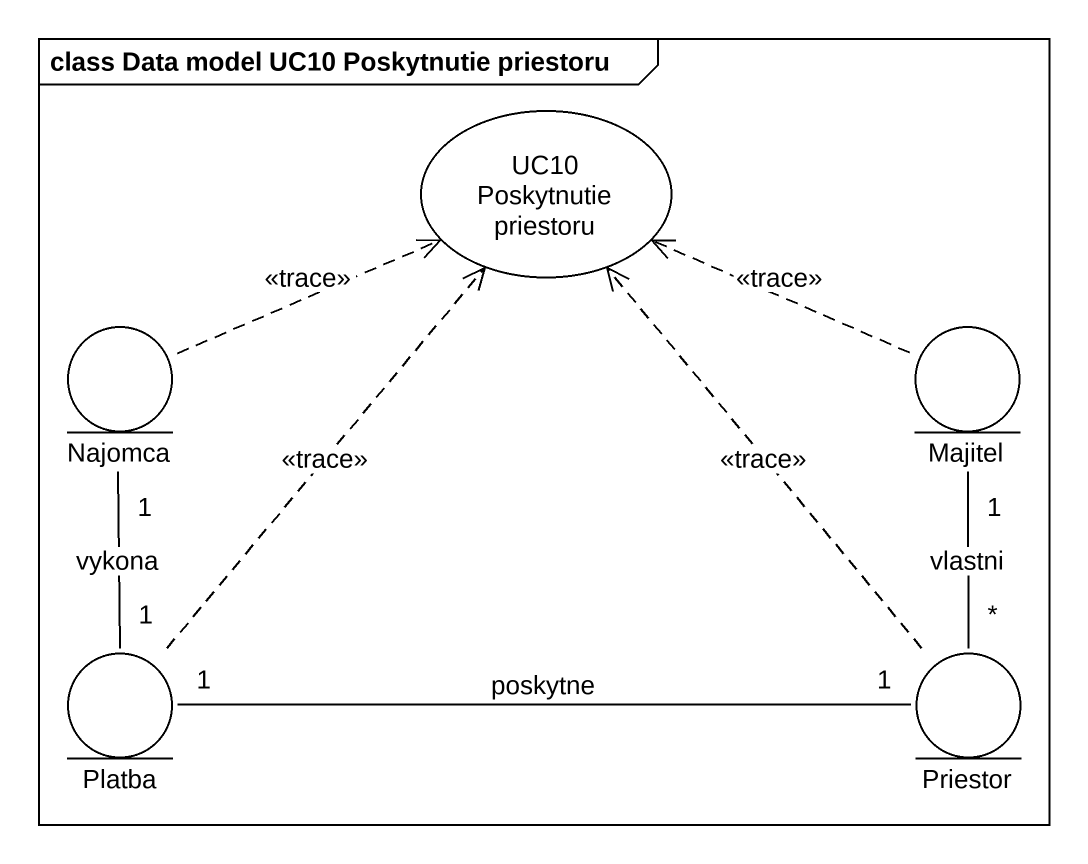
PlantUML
@startuml
mainframe class Data model UC10 Poskytnutie priestoru
usecase "UC10 Poskytnutie priestoru" as UC10_Poskytnutie_priestoru
entity Najomca
entity Majitel
entity Platba
entity Priestor
Najomca .right.> UC10_Poskytnutie_priestoru : <<trace>>
Najomca "1" -- "1" Platba : vykona
Majitel .left.> UC10_Poskytnutie_priestoru : <<trace>>
Majitel "1" -- "*" Priestor : vlastni
Platba .up.> UC10_Poskytnutie_priestoru : <<trace>>
Platba "1" -right- "1" Priestor : poskytne
Priestor .up.> UC10_Poskytnutie_priestoru : <<trace>>
@enduml
